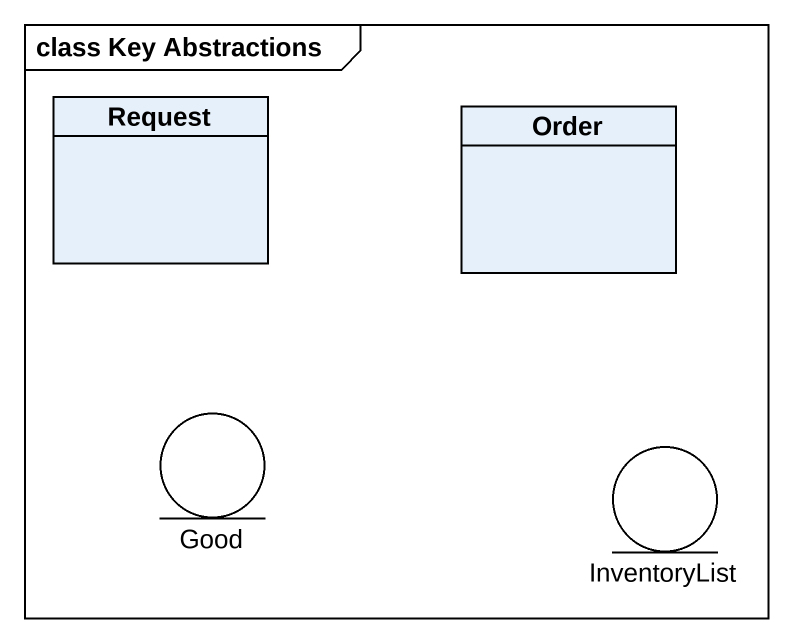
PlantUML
@startuml
mainframe class Key Abstractions
allowmixing
hide circle
hide empty members
class Request
class Order
entity Good
entity InventoryList
@enduml
